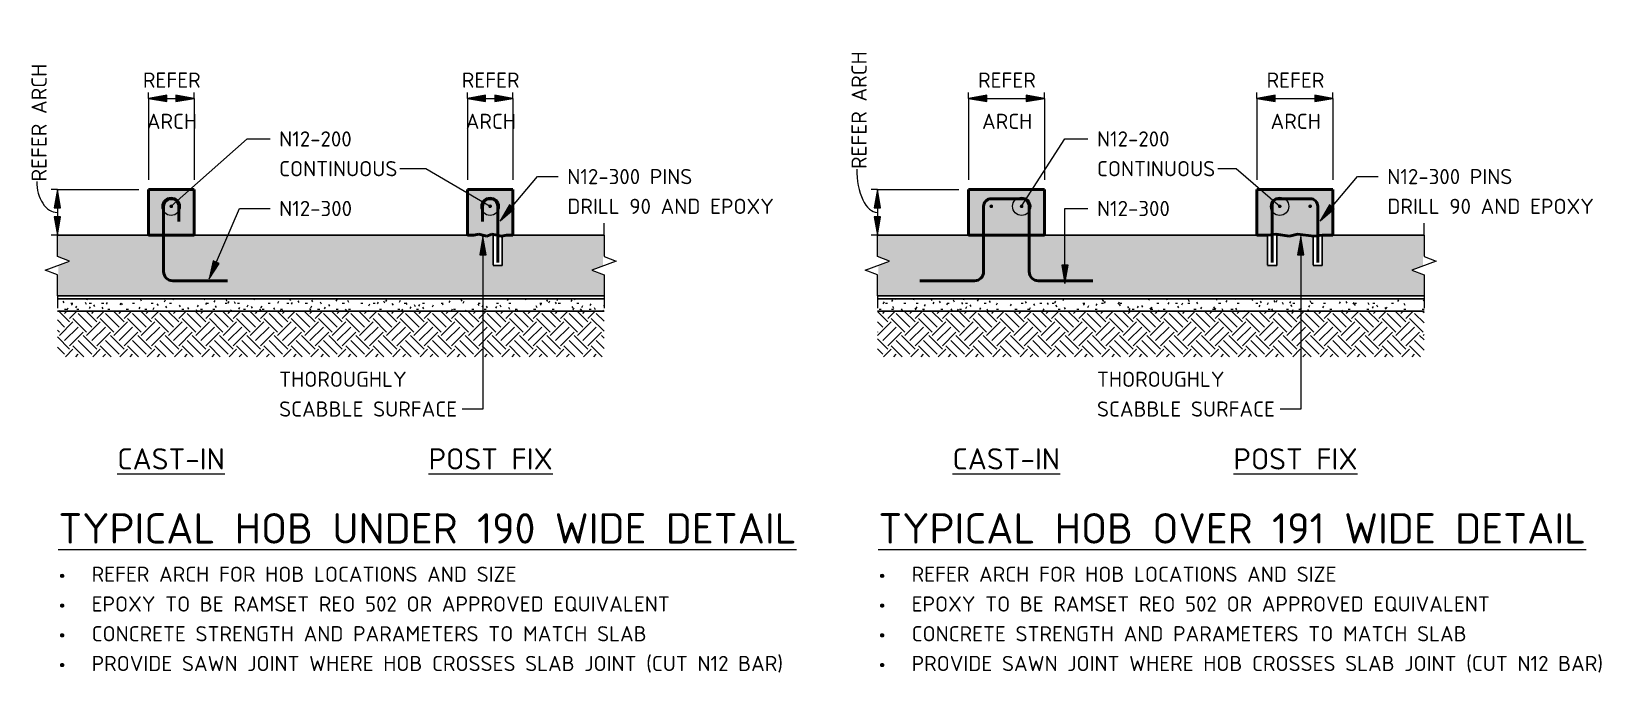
# Model space of a CAD drawing. Header units: millimetres. Extents: x 1405 to 26650, y -1062 to 5760.
# Drawn here: x 15045 to 20215, y -626 to 1484 of the extents above; entities that cross this region are included whole.
import ezdxf

# ---------------------------------------------------------------- set-up
doc = ezdxf.new("R2010")
doc.units = ezdxf.units.MM
doc.linetypes.add('Hidden', pattern=[4, 3, -1])
for name, color, linetype, lineweight in [('A-000-T_TEXT', 231, 'Continuous', 13), ('A-010-D_DIM', 211, 'Continuous', 13), ('A-010-D_DIM-20', 211, 'Continuous', 13), ('A-010-M_LINE', 90, 'Continuous', 13), ('Z-000-T_TEXT', 131, 'Continuous', 18), ('Z-060-M_DETAIL', 92, 'Continuous', 25)]:
    doc.layers.add(name, color=color, linetype=linetype, lineweight=lineweight)
doc.styles.add('ISOCPEUR_1', font='isocpeur.ttf', dxfattribs={"height": 50})
doc.styles.add('ISOCPEUR_5', font='isocpeur.ttf', dxfattribs={"height": 70})
doc.styles.add('ISOCPEUR_6', font='isocpeur.ttf', dxfattribs={"height": 100})
doc.dimstyles.new('2_5___Arrow_4', dxfattribs={"dimscale": 304.8, "dimtxt": 49.799059, "dimasz": 0.19685, "dimexe": 0.065617, "dimexo": 0.104987, "dimgap": 0.065617, "dimtad": 1, "dimdec": 0, "dimzin": 0, "dimdsep": 46, "dimtxsty": 'ISOCPEUR_1', "dimsah": 1, "dimcen": 0.09, "dimadec": 0, "dimazin": 0, "dimtfac": 1, "dimtdec": 4, "dimtix": 1, "dimtmove": 0, "dimatfit": 3, "dimfxl": 1, "dimtvp": 1, "dimtolj": 1, "dimtzin": 0, "dimlwd": 18, "dimlwe": 18, "dimarcsym": 2})
doc.dimstyles.new('2_5___Arrow_5', dxfattribs={"dimscale": 304.8, "dimtxt": 49.799059, "dimasz": 0.19685, "dimexe": 0.065617, "dimexo": 0.104987, "dimgap": 0.065617, "dimtad": 1, "dimdec": 0, "dimzin": 0, "dimdsep": 46, "dimtxsty": 'ISOCPEUR_1', "dimsah": 1, "dimcen": 0.09, "dimadec": 0, "dimazin": 0, "dimtfac": 1, "dimtdec": 4, "dimtix": 1, "dimtmove": 1, "dimatfit": 3, "dimfxl": 1, "dimtvp": 1, "dimtolj": 1, "dimtzin": 0, "dimlwd": 18, "dimlwe": 18, "dimarcsym": 2})
pattern_1 = [(315, (11679.12, 0), (89.80256, 0), [63.5, -63.5]), (315, (11695.96, 16.84), (89.80256, 0), [63.5, -63.5]), (315, (11712.8, 33.68), (89.80256, 0), [63.5, -63.5]), (45, (11724.024, 33.68), (0, 89.80256), [63.5, -63.5]), (45, (11740.864, 16.84), (0, 89.80256), [63.5, -63.5]), (45, (11757.705, 0), (0, 89.80256), [63.5, -63.5])]
pattern_2 = [(50, (11679.117, 0), (72.87376, -6.37607), [7.62, -83.82]), (355, (11679.12, 0), (-14.097, 76.42244), [6.096, -67.056]), (100.451, (11685.19, -0.53), (58.77696, 70.0469), [6.476, -71.236]), (46.184, (11679.12, 20.32), (108.4314, -16.8175), [11.43, -125.73]), (96.636, (11688.15, 18.92), (94.961, 98.9709), [9.714, -106.854]), (351.184, (11679.12, 20.32), (94.9623, 98.9702), [9.144, -100.584]), (21, (11689.277, 15.24), (60.64565, -40.90654), [7.62, -83.82]), (326, (11689.28, 15.24), (24.7208, 73.6749), [6.096, -67.056]), (71.451, (11694.33, 11.83), (85.3669, 32.76874), [6.476, -71.236]), (37.5, (11679.117, 0), (1.235525, 33.82243), [0.67056, -65.573, 0.67056, -67.401, -67.31]), (37.5, (11679.117, 0), (1.235525, 33.82243), [-134.315, 0.67056, -66.639]), (7.5, (11679.117, 0), (26.72815, 40.07255), [0.67056, -38.141, 0.67056, -64.049, -25.654]), (7.5, (11679.117, 0), (26.72815, 40.07255), [-103.53, 0.67056, -24.983]), (327.5, (11656.46, 0), (54.23632, -2.29212), [0.67056, -24.729, 0.67056, -78.577, -105.156]), (327.5, (11656.46, 0), (54.23632, -2.29212), [-104.648, 0.67056, -104.485]), (317.5, (11646.3, 0), (59.25158, 10.17014), [0.67056, -32.349, 0.67056, -51.958, -74.676]), (317.5, (11646.3, 0), (59.25158, 10.17014), [-85.649, 0.67056, -74.005])]
pattern_3 = [(0, (11679.117, 0), (81.28, 20.32), [6.706, -54.254, 6.706, -54.254, -325.12]), (0, (11679.117, 0), (81.28, 20.32), [-121.92, 6.706, -115.214, 6.706, -54.254, -142.24]), (0, (11679.117, 0), (81.28, 20.32), [-304.8, 6.706, -33.934, 6.706, -94.894]), (120, (11709.597, 10.16), (-58.237636, 60.230545), [6.706, -54.254, 6.706, -54.254, -325.12]), (120, (11709.597, 10.16), (-58.237636, 60.230545), [-121.92, 6.706, -115.214, 6.706, -54.254, -142.24]), (120, (11709.597, 10.16), (-58.237636, 60.230545), [-304.8, 6.706, -33.934, 6.706, -94.894]), (240, (11719.757, 50.8), (-23.042364, -80.550545), [6.706, -54.254, 6.706, -54.254, -325.12]), (240, (11719.757, 50.8), (-23.042364, -80.550545), [-121.92, 6.706, -115.214, 6.706, -54.254, -142.24]), (240, (11719.757, 50.8), (-23.042364, -80.550545), [-304.8, 6.706, -33.934, 6.706, -94.894])]

# ---------------------------------------------------------------- blocks, each defined once
blk = doc.blocks.new('NRP_Break Line _v2_ - Section-4164517-S2_901 - TYPICAL SLAB ON GROUND HOB DETAILS')
at = {"layer": 'Z-060-M_DETAIL', "lineweight": 18}
for p, q in [((0, 0), (70, 0)), ((130, 0), (200, 0))]:
    blk.add_line(p, q, dxfattribs=at)
blk = doc.blocks.new('NRP_Reinf Bar Section _v2_ - N12-938909-S2_901 - TYPICAL SLAB ON GROUND HOB DETAILS')
at = {"layer": 'Z-060-M_DETAIL', "lineweight": 13}
blk.add_hatch(color=226, dxfattribs=at).paths.add_polyline_path([(0, -6), (1.6, -5.8), (3, -5.2), (4.2, -4.2), (5.2, -3), (5.8, -1.6), (6, 0), (5.8, 1.6), (5.2, 3), (4.2, 4.2), (3, 5.2), (1.6, 5.8), (0, 6), (-1.6, 5.8), (-3, 5.2), (-4.2, 4.2), (-5.2, 3), (-5.8, 1.6), (-6, 0), (-5.8, -1.6), (-5.2, -3), (-4.2, -4.2), (-3, -5.2), (-1.6, -5.8)])
blk = doc.blocks.new('NRP_Scabble _v2_ - NRP_Scabble-4164518-S2_901 - TYPICAL SLAB ON GROUND HOB DETAILS')
at = {"layer": 'Z-060-M_DETAIL', "lineweight": 50}
for p, q in [((0, 0), (21.4, 0)), ((21.4, 0), (37.5, 3.7)), ((37.5, 3.7), (64.3, -3.8)), ((64.3, -3.8), (80.4, 3.7)), ((80.4, 3.7), (112.5, -3.8)), ((150, 0), (128.6, 0)), ((112.5, -3.8), (128.6, 0))]:
    blk.add_line(p, q, dxfattribs=at)
blk = doc.blocks.new('NRP_Scabble _v2_ - NRP_Scabble-4164535-S2_901 - TYPICAL SLAB ON GROUND HOB DETAILS')
at = {"layer": 'Z-060-M_DETAIL', "lineweight": 50}
for p, q in [((0, 0), (35, 0)), ((35.7, 0), (62.5, 3.7)), ((62.5, 3.7), (107.1, -3.8)), ((107.1, -3.8), (133.9, 3.7)), ((133.9, 3.7), (187.5, -3.8)), ((250, 0), (214.3, 0)), ((187.5, -3.8), (214.3, 0))]:
    blk.add_line(p, q, dxfattribs=at)
blk = doc.blocks.new('NRP_Reinf Bar Section _v2_ - N12-4164550-S2_901 - TYPICAL SLAB ON GROUND HOB DETAILS')
at = {"layer": 'Z-060-M_DETAIL', "lineweight": 13}
blk.add_hatch(color=226, dxfattribs=at).paths.add_polyline_path([(0, 6), (-1.6, 5.8), (-3, 5.2), (-4.2, 4.2), (-5.2, 3), (-5.8, 1.6), (-6, 0), (-5.8, -1.6), (-5.2, -3), (-4.2, -4.2), (-3, -5.2), (-1.6, -5.8), (0, -6), (1.6, -5.8), (3, -5.2), (4.2, -4.2), (5.2, -3), (5.8, -1.6), (6, 0), (5.8, 1.6), (5.2, 3), (4.2, 4.2), (3, 5.2), (1.6, 5.8)])
blk = doc.blocks.new('DIMBLOCK25-S2_901 - TYPICAL SLAB ON GROUND HOB DETAILS')
at = {"layer": 'A-010-D_DIM-20', "lineweight": 18}
for points in [[(16480, 1263), (16540, 1252.5), (16540, 1273.6)], [(16630, 1263), (16570, 1273.6), (16570, 1252.5)]]:
    blk.add_hatch(color=256, dxfattribs=at).paths.add_polyline_path(points)
for p, q in [((16480, 1263), (16480, 1283)), ((16540, 1273.6), (16480, 1263)), ((16480, 1263), (16630, 1263)), ((16480, 1263), (16540, 1252.5)), ((16480, 1263), (16480, 995)), ((16540, 1252.5), (16540, 1273.6)), ((16630, 1263), (16570, 1273.6)), ((16570, 1273.6), (16570, 1252.5)), ((16570, 1252.5), (16630, 1263)), ((16630, 1263), (16630, 1283)), ((16630, 1263), (16630, 995))]:
    blk.add_line(p, q, dxfattribs=at)
at = {"layer": 'A-010-D_DIM-20', "color": 0, "lineweight": 18, "char_height": 50, "attachment_point": 1, "line_spacing_factor": 1.149209, "style": 'ISOCPEUR_1'}
for s, insert, width in [('REFER', (16461.6, 1348.4), 224.096), ('ARCH', (16474.6, 1212.6), 193.067)]:
    blk.add_mtext(s, dxfattribs=dict(at, insert=insert, width=width))
blk = doc.blocks.new('DIMBLOCK26-S2_901 - TYPICAL SLAB ON GROUND HOB DETAILS')
at = {"layer": 'A-010-D_DIM-20', "lineweight": 18}
for points in [[(15430, 1263), (15490, 1252.5), (15490, 1273.6)], [(15580, 1263), (15520, 1273.6), (15520, 1252.5)]]:
    blk.add_hatch(color=256, dxfattribs=at).paths.add_polyline_path(points)
for p, q in [((15430, 1263), (15430, 1283)), ((15490, 1273.6), (15430, 1263)), ((15430, 1263), (15580, 1263)), ((15430, 1263), (15490, 1252.5)), ((15430, 1263), (15430, 995)), ((15490, 1252.5), (15490, 1273.6)), ((15580, 1263), (15520, 1273.6)), ((15520, 1273.6), (15520, 1252.5)), ((15520, 1252.5), (15580, 1263)), ((15580, 1263), (15580, 1283)), ((15580, 1263), (15580, 995))]:
    blk.add_line(p, q, dxfattribs=at)
at = {"layer": 'A-010-D_DIM-20', "color": 0, "lineweight": 18, "char_height": 50, "attachment_point": 1, "line_spacing_factor": 1.149209, "style": 'ISOCPEUR_1'}
for s, insert, width in [('REFER', (15411.6, 1348.4), 224.096), ('ARCH', (15424.6, 1212.6), 193.067)]:
    blk.add_mtext(s, dxfattribs=dict(at, insert=insert, width=width))
blk = doc.blocks.new('DIMBLOCK27-S2_901 - TYPICAL SLAB ON GROUND HOB DETAILS')
at = {"layer": 'A-010-D_DIM-20', "lineweight": 18}
for points in [[(17830, 963), (17819.4, 903), (17840.6, 903)], [(17830, 813), (17840.6, 873), (17819.4, 873)]]:
    blk.add_hatch(color=256, dxfattribs=at).paths.add_polyline_path(points)
for p, q in [((17830, 963), (17810, 963)), ((17830, 963), (17819.4, 903)), ((17830, 963), (17830, 813)), ((17840.6, 903), (17830, 963)), ((17830, 963), (18098, 963)), ((17819.4, 903), (17840.6, 903)), ((17840.6, 873), (17819.4, 873)), ((17819.4, 873), (17830, 813)), ((17830, 813), (17840.6, 873)), ((17830, 813), (17810, 813)), ((17830, 813), (17840.4, 813))]:
    blk.add_line(p, q, dxfattribs=at)
blk.add_ellipse((17830, 1030.7), major_axis=(0, 142.7), ratio=0.475757, start_param=1.570796, end_param=3.141593, dxfattribs=at)
at = {"layer": 'A-010-D_DIM-20', "color": 0, "lineweight": 18, "insert": (17744.7, 1030.7), "char_height": 50, "width": 452.788, "attachment_point": 1, "rotation": 90, "line_spacing_factor": 1.149209, "style": 'ISOCPEUR_1'}
blk.add_mtext('REFER ARCH', dxfattribs=at)
blk = doc.blocks.new('DIMBLOCK28-S2_901 - TYPICAL SLAB ON GROUND HOB DETAILS')
at = {"layer": 'A-010-D_DIM-20', "lineweight": 18}
for points in [[(19080, 1263), (19140, 1252.5), (19140, 1273.6)], [(19330, 1263), (19270, 1273.6), (19270, 1252.5)]]:
    blk.add_hatch(color=256, dxfattribs=at).paths.add_polyline_path(points)
for p, q in [((19080, 1263), (19080, 1283)), ((19140, 1273.6), (19080, 1263)), ((19080, 1263), (19330, 1263)), ((19080, 1263), (19140, 1252.5)), ((19080, 1263), (19080, 995)), ((19140, 1252.5), (19140, 1273.6)), ((19330, 1263), (19270, 1273.6)), ((19270, 1273.6), (19270, 1252.5)), ((19270, 1252.5), (19330, 1263)), ((19330, 1263), (19330, 1283)), ((19330, 1263), (19330, 995))]:
    blk.add_line(p, q, dxfattribs=at)
at = {"layer": 'A-010-D_DIM-20', "color": 0, "lineweight": 18, "char_height": 50, "attachment_point": 1, "line_spacing_factor": 1.149209, "style": 'ISOCPEUR_1'}
for s, insert, width in [('REFER', (19111.6, 1348.4), 224.096), ('ARCH', (19124.6, 1212.6), 193.067)]:
    blk.add_mtext(s, dxfattribs=dict(at, insert=insert, width=width))
blk = doc.blocks.new('DIMBLOCK29-S2_901 - TYPICAL SLAB ON GROUND HOB DETAILS')
at = {"layer": 'A-010-D_DIM-20', "lineweight": 18}
for points in [[(18130, 1263), (18190, 1252.5), (18190, 1273.6)], [(18380, 1263), (18320, 1273.6), (18320, 1252.5)]]:
    blk.add_hatch(color=256, dxfattribs=at).paths.add_polyline_path(points)
for p, q in [((18130, 1263), (18130, 1283)), ((18190, 1273.6), (18130, 1263)), ((18130, 1263), (18380, 1263)), ((18130, 1263), (18190, 1252.5)), ((18130, 1263), (18130, 995)), ((18190, 1252.5), (18190, 1273.6)), ((18380, 1263), (18320, 1273.6)), ((18320, 1273.6), (18320, 1252.5)), ((18320, 1252.5), (18380, 1263)), ((18380, 1263), (18380, 1283)), ((18380, 1263), (18380, 995))]:
    blk.add_line(p, q, dxfattribs=at)
at = {"layer": 'A-010-D_DIM-20', "color": 0, "lineweight": 18, "char_height": 50, "attachment_point": 1, "line_spacing_factor": 1.149209, "style": 'ISOCPEUR_1'}
for s, insert, width in [('REFER', (18161.6, 1348.4), 224.096), ('ARCH', (18174.6, 1212.6), 193.067)]:
    blk.add_mtext(s, dxfattribs=dict(at, insert=insert, width=width))
blk = doc.blocks.new('DIMBLOCK30-S2_901 - TYPICAL SLAB ON GROUND HOB DETAILS')
at = {"layer": 'A-010-D_DIM-20', "lineweight": 18}
for points in [[(15130, 963), (15119.4, 903), (15140.6, 903)], [(15130, 813), (15140.6, 873), (15119.4, 873)]]:
    blk.add_hatch(color=256, dxfattribs=at).paths.add_polyline_path(points)
for p, q in [((15130, 963), (15110, 963)), ((15130, 963), (15119.4, 903)), ((15130, 963), (15130, 813)), ((15140.6, 903), (15130, 963)), ((15130, 963), (15398, 963)), ((15119.4, 903), (15140.6, 903)), ((15140.6, 873), (15119.4, 873)), ((15119.4, 873), (15130, 813)), ((15130, 813), (15140.6, 873)), ((15130, 813), (15110, 813)), ((15130, 813), (15140.4, 813))]:
    blk.add_line(p, q, dxfattribs=at)
blk.add_ellipse((15130, 989.7), major_axis=(0, 101.6), ratio=0.667824, start_param=1.570796, end_param=3.141593, dxfattribs=at)
at = {"layer": 'A-010-D_DIM-20', "color": 0, "lineweight": 18, "insert": (15044.7, 989.7), "char_height": 50, "width": 452.788, "attachment_point": 1, "rotation": 90, "line_spacing_factor": 1.149209, "style": 'ISOCPEUR_1'}
blk.add_mtext('REFER ARCH', dxfattribs=at)

msp = doc.modelspace()

# ---------------------------------------------------------------- hatches: boundary and pattern name
at = {"layer": 'A-000-T_TEXT', "lineweight": 18}
for points in [[(16587.5, 860.6), (16634.5, 899.4), (16618.4, 913.2)], [(19287.5, 860.6), (19334.5, 899.4), (19318.4, 913.2)], [(16531.4, 808.3), (16520.8, 748.3), (16542, 748.3)], [(19224.2, 808.3), (19213.6, 748.3), (19234.7, 748.3)], [(15629.3, 668.8), (15662.8, 719.7), (15643.3, 728.1)], [(18447.6, 654.4), (18458.1, 714.4), (18437, 714.4)]]:
    msp.add_hatch(color=7, dxfattribs=at).paths.add_polyline_path(points)
at = {"layer": 'Z-060-M_DETAIL'}
h = msp.add_hatch(color=10, dxfattribs=at)
h.paths.add_polyline_path([(15499.2, 813), (15580, 813), (15580, 963), (15430, 963), (15430, 813)])
h.paths.add_polyline_path([(15505, 902), (15503.5, 902.2), (15502, 902.8), (15500.8, 903.8), (15499.8, 905), (15499.2, 906.5), (15499, 908), (15499.2, 909.6), (15499.8, 911), (15500.8, 912.3), (15502, 913.2), (15503.5, 913.8), (15505, 914), (15506.6, 913.8), (15508, 913.2), (15509.3, 912.3), (15510.2, 911), (15510.8, 909.6), (15511, 908), (15510.8, 906.5), (15510.2, 905), (15509.3, 903.8), (15508, 902.8), (15506.6, 902.2)])
h = msp.add_hatch(color=10, dxfattribs=at)
h.paths.add_polyline_path([(16549.2, 813), (16630, 813), (16630, 963), (16480, 963), (16480, 813)])
h.paths.add_polyline_path([(16555, 902), (16553.5, 902.2), (16552, 902.8), (16550.8, 903.8), (16549.8, 905), (16549.2, 906.5), (16549, 908), (16549.2, 909.6), (16549.8, 911), (16550.8, 912.3), (16552, 913.2), (16553.5, 913.8), (16555, 914), (16556.6, 913.8), (16558, 913.2), (16559.3, 912.3), (16560.2, 911), (16560.8, 909.6), (16561, 908), (16560.8, 906.5), (16560.2, 905), (16559.3, 903.8), (16558, 902.8), (16556.6, 902.2)])
h = msp.add_hatch(color=10, dxfattribs=at)
h.paths.add_polyline_path([(18130, 813), (18380, 813), (18380, 963), (18130, 963), (18130, 888.1)])
h.paths.add_polyline_path([(18305, 902), (18303.5, 902.2), (18302, 902.8), (18300.8, 903.8), (18299.8, 905), (18299.2, 906.5), (18299, 908), (18299.2, 909.6), (18299.8, 911), (18300.8, 912.3), (18302, 913.2), (18303.5, 913.8), (18305, 914), (18306.6, 913.8), (18308, 913.2), (18309.3, 912.3), (18310.2, 911), (18310.8, 909.6), (18311, 908), (18310.8, 906.5), (18310.2, 905), (18309.3, 903.8), (18308, 902.8), (18306.6, 902.2)])
h.paths.add_polyline_path([(18205, 902), (18203.5, 902.2), (18202, 902.8), (18200.8, 903.8), (18199.8, 905), (18199.2, 906.5), (18199, 908), (18199.2, 909.6), (18199.8, 911), (18200.8, 912.3), (18202, 913.2), (18203.5, 913.8), (18205, 914), (18206.6, 913.8), (18208, 913.2), (18209.3, 912.3), (18210.2, 911), (18210.8, 909.6), (18211, 908), (18210.8, 906.5), (18210.2, 905), (18209.3, 903.8), (18208, 902.8), (18206.6, 902.2)])
h = msp.add_hatch(color=10, dxfattribs=at)
h.paths.add_polyline_path([(19295, 813), (19330, 813), (19330, 963), (19080, 963), (19080, 813), (19265, 813)])
h.paths.add_polyline_path([(19255, 902), (19253.5, 902.2), (19252, 902.8), (19250.8, 903.8), (19249.8, 905), (19249.2, 906.5), (19249, 908), (19249.2, 909.6), (19249.8, 911), (19250.8, 912.3), (19252, 913.2), (19253.5, 913.8), (19255, 914), (19256.6, 913.8), (19258, 913.2), (19259.3, 912.3), (19260.2, 911), (19260.8, 909.6), (19261, 908), (19260.8, 906.5), (19260.2, 905), (19259.3, 903.8), (19258, 902.8), (19256.6, 902.2)])
h.paths.add_polyline_path([(19155, 902), (19153.5, 902.2), (19152, 902.8), (19150.8, 903.8), (19149.8, 905), (19149.2, 906.5), (19149, 908), (19149.2, 909.6), (19149.8, 911), (19150.8, 912.3), (19152, 913.2), (19153.5, 913.8), (19155, 914), (19156.6, 913.8), (19158, 913.2), (19159.3, 912.3), (19160.2, 911), (19160.8, 909.6), (19161, 908), (19160.8, 906.5), (19160.2, 905), (19159.3, 903.8), (19158, 902.8), (19156.6, 902.2)])
at = {"layer": 'Z-060-M_DETAIL', "lineweight": 18}
h = msp.add_hatch(dxfattribs=at)
h.set_pattern_fill('FP_11', color=8, style=0, pattern_type=2)
h.set_pattern_definition(pattern_2)
h.paths.add_polyline_path([(16930, 613), (16930, 683), (16890, 698), (16927, 711.9), (16927, 744.2), (16930, 743), (16930, 813), (16595, 813), (16595, 713), (16565, 713), (16565, 813), (15130, 813), (15130, 743), (15170, 728), (15133, 714.2), (15133, 681.9), (15130, 683), (15130, 613), (16890, 613)])
h = msp.add_hatch(dxfattribs=at)
h.set_pattern_fill('FP_11', color=8, style=0, pattern_type=2)
h.set_pattern_definition(pattern_2)
h.paths.add_polyline_path([(19630, 613), (19630, 683), (19590, 698), (19627, 711.9), (19627, 744.2), (19630, 743), (19630, 813), (19295, 813), (19295, 713), (19265, 713), (19265, 813), (19145, 813), (19145, 713), (19115, 713), (19115, 813), (17830, 813), (17830, 743), (17870, 728), (17833, 714.2), (17833, 681.9), (17830, 683), (17830, 613), (19594.9, 613)])
h = msp.add_hatch(dxfattribs=at)
h.set_pattern_fill('FP_12', color=8, style=0, pattern_type=2)
h.set_pattern_definition(pattern_3)
h.paths.add_polyline_path([(16930, 563), (16930, 603), (15130, 603), (15130, 563), (16373.6, 563)])
h = msp.add_hatch(dxfattribs=at)
h.set_pattern_fill('FP_12', color=8, style=0, pattern_type=2)
h.set_pattern_definition(pattern_3)
h.paths.add_polyline_path([(19630, 563), (19630, 603), (17830, 603), (17830, 563), (19594.9, 563)])
h = msp.add_hatch(dxfattribs=at)
h.set_pattern_fill('FP_10', color=31, style=0, pattern_type=2)
h.set_pattern_definition(pattern_1)
h.paths.add_polyline_path([(16930, 413), (16930, 563), (15130, 563), (15130, 413), (16373.6, 413)])
h = msp.add_hatch(dxfattribs=at)
h.set_pattern_fill('FP_10', color=31, style=0, pattern_type=2)
h.set_pattern_definition(pattern_1)
h.paths.add_polyline_path([(19630, 413), (19630, 563), (17830, 563), (17830, 413), (19594.9, 413)])

# ---------------------------------------------------------------- linework, layer by layer
at = {"layer": 'A-000-T_TEXT', "color": 250, "lineweight": 18}
for p, q in [((15504.7, 908), (15754.8, 1129.7)), ((15754.8, 1129.7), (15830.3, 1129.7)), ((18304.9, 908), (18447.6, 1129.7)), ((18447.6, 1129.7), (18523.1, 1129.7)), ((16259.5, 1031.8), (16258.1, 1031.8)), ((16343.6, 1031.8), (16259.5, 1031.8)), ((16554.9, 907.9), (16343.6, 1031.8)), ((16587.5, 860.6), (16711.2, 1005.8)), ((16711.2, 1005.8), (16779, 1005.8)), ((18952.3, 1031.8), (18950.8, 1031.8)), ((19011.1, 1031.8), (18952.3, 1031.8)), ((19154.8, 907.9), (19011.1, 1031.8)), ((19287.5, 860.6), (19411.2, 1005.8)), ((19411.2, 1005.8), (19479, 1005.8)), ((15629.3, 668.8), (15729.4, 900.8)), ((15729.4, 900.8), (15830.3, 900.8)), ((16618.4, 913.2), (16587.5, 860.6)), ((16587.5, 860.6), (16634.5, 899.4)), ((16634.5, 899.4), (16618.4, 913.2)), ((18447.6, 900.8), (18523.1, 900.8)), ((18447.6, 654.4), (18447.6, 900.8)), ((19318.4, 913.2), (19287.5, 860.6)), ((19287.5, 860.6), (19334.5, 899.4)), ((19334.5, 899.4), (19318.4, 913.2)), ((16531.4, 808.3), (16520.8, 748.3)), ((16542, 748.3), (16531.4, 808.3)), ((16531.4, 808.3), (16531.4, 240.9)), ((19224.2, 808.3), (19213.6, 748.3)), ((19234.7, 748.3), (19224.2, 808.3)), ((19224.2, 808.3), (19224.2, 240.9)), ((15643.3, 728.1), (15629.3, 668.8)), ((15662.8, 719.7), (15643.3, 728.1)), ((16520.8, 748.3), (16542, 748.3)), ((19213.6, 748.3), (19234.7, 748.3)), ((15629.3, 668.8), (15662.8, 719.7)), ((18458.1, 714.4), (18437, 714.4)), ((18437, 714.4), (18447.6, 654.4)), ((18447.6, 654.4), (18458.1, 714.4)), ((16464.5, 240.9), (16463.1, 240.9)), ((16531.4, 240.9), (16464.5, 240.9)), ((19157.3, 240.9), (19155.9, 240.9)), ((19224.2, 240.9), (19157.3, 240.9))]:
    msp.add_line(p, q, dxfattribs=at)
for centre in [(15504.7, 908), (16554.9, 907.9), (18304.9, 908), (19154.8, 907.9)]:
    msp.add_circle(centre, 30, dxfattribs=at)
at = {"layer": 'A-010-M_LINE', "lineweight": 50}
for p, q in [((15430, 963), (15580, 963)), ((15430, 963), (15430, 813)), ((15580, 963), (15580, 813)), ((16480, 813), (16480, 963)), ((16480, 963), (16630, 963)), ((16630, 813), (16630, 963)), ((18130, 963), (18380, 963)), ((18130, 963), (18130, 813)), ((18205, 933), (18305, 933)), ((18380, 963), (18380, 813)), ((19080, 813), (19080, 963)), ((19080, 963), (19330, 963)), ((19255, 933), (19150, 933)), ((19330, 813), (19330, 963)), ((15480, 908), (15480, 693)), ((15530, 908), (15530, 858)), ((16530, 908), (16530, 858)), ((16580, 908), (16580, 723)), ((18180, 908), (18180, 693)), ((18330, 908), (18330, 693)), ((19130, 913), (19130, 723)), ((19280, 908), (19280, 723)), ((15430, 813), (15580, 813)), ((18130, 813), (18380, 813)), ((15510, 663), (15690, 663)), ((18150, 663), (17970, 663)), ((18360, 663), (18540, 663))]:
    msp.add_line(p, q, dxfattribs=at)
at = {"layer": 'A-010-M_LINE', "lineweight": 25}
for p, q in [((15430, 813), (15130, 813)), ((16480, 813), (15580, 813)), ((16930, 813), (16630, 813)), ((18130, 813), (17830, 813)), ((19080, 813), (18380, 813)), ((19630, 813), (19330, 813)), ((15130, 613), (16930, 613)), ((17830, 613), (19630, 613)), ((15130, 563), (16930, 563)), ((17830, 563), (19630, 563))]:
    msp.add_line(p, q, dxfattribs=at)
at = {"layer": 'A-010-M_LINE', "linetype": 'Hidden', "lineweight": 25}
for p, q in [((16565, 813), (16565, 713)), ((16595, 713), (16595, 813)), ((19115, 813), (19115, 713)), ((19145, 713), (19145, 813)), ((19265, 813), (19265, 713)), ((19295, 713), (19295, 813)), ((16565, 713), (16595, 713)), ((19115, 713), (19145, 713)), ((19265, 713), (19295, 713)), ((16930, 603), (15130, 603)), ((19630, 603), (17830, 603))]:
    msp.add_line(p, q, dxfattribs=at)
at = {"layer": 'A-010-M_LINE', "lineweight": 50}
for centre, radius, start, end in [((15505, 908), 25, 0, 180), ((16555, 908), 25, 0, 180), ((18205, 908), 25, 90, 180), ((18305, 908), 25, 0, 90), ((19150, 913), 20, 90, 180), ((19255, 908), 25, 0, 90), ((15510, 693), 30, 180, 270), ((18150, 693), 30, 270, 0), ((18360, 693), 30, 180, 270)]:
    msp.add_arc(centre, radius, start, end, dxfattribs=at)
at = {"layer": 'Z-000-T_TEXT'}
for p, q in [((15130, 813), (15130, 853)), ((16930, 813), (16930, 853)), ((17830, 813), (17830, 853)), ((19630, 813), (19630, 853)), ((15090, 698), (15170, 728)), ((15170, 728), (15130, 743)), ((16970, 728), (16890, 698)), ((16930, 743), (16970, 728)), ((17790, 698), (17870, 728)), ((17870, 728), (17830, 743)), ((19670, 728), (19590, 698)), ((19630, 743), (19670, 728)), ((15130, 683), (15090, 698)), ((16890, 698), (16930, 683)), ((17830, 683), (17790, 698)), ((19590, 698), (19630, 683)), ((15130, 613), (15130, 573)), ((16930, 613), (16930, 573)), ((17830, 613), (17830, 573)), ((19630, 613), (19630, 573))]:
    msp.add_line(p, q, dxfattribs=at)

# ---------------------------------------------------------------- block references
at = {"layer": 'Z-060-M_DETAIL', "color": 226, "lineweight": 13}
for p in [(15505, 908), (16555, 908), (18205, 908), (18305, 908), (19255, 908)]:
    msp.add_blockref('NRP_Reinf Bar Section _v2_ - N12-938909-S2_901 - TYPICAL SLAB ON GROUND HOB DETAILS', p, dxfattribs=at)
at = {"layer": 'Z-060-M_DETAIL', "color": 226, "lineweight": 13, "rotation": 180}
msp.add_blockref('NRP_Reinf Bar Section _v2_ - N12-4164550-S2_901 - TYPICAL SLAB ON GROUND HOB DETAILS', (19155, 908), dxfattribs=at)
at = {"layer": 'Z-060-M_DETAIL', "lineweight": 18}
for p, rotation in [((15130, 613), 89.99999999999993), ((16930, 813), 269.9999999999999), ((17830, 613), 89.99999999999993), ((19630, 813), 269.9999999999999)]:
    msp.add_blockref('NRP_Break Line _v2_ - Section-4164517-S2_901 - TYPICAL SLAB ON GROUND HOB DETAILS', p, dxfattribs=dict(at, rotation=rotation))
at = {"layer": 'Z-060-M_DETAIL', "lineweight": 50}
for name, p in [('NRP_Scabble _v2_ - NRP_Scabble-4164518-S2_901 - TYPICAL SLAB ON GROUND HOB DETAILS', (16480, 813)), ('NRP_Scabble _v2_ - NRP_Scabble-4164535-S2_901 - TYPICAL SLAB ON GROUND HOB DETAILS', (19080, 813))]:
    msp.add_blockref(name, p, dxfattribs=at)

# ---------------------------------------------------------------- texts
at = {"layer": 'A-000-T_TEXT', "color": 7, "lineweight": 18, "attachment_point": 1}
for s, insert, char_height, width, style in [('N12-200', (15860.3, 1154.7), 50, 295.021, 'ISOCPEUR_1'), ('N12-200', (18553.1, 1154.7), 50, 295.021, 'ISOCPEUR_1'), ('CONTINUOUS', (15860.3, 1056.8), 50, 445.738, 'ISOCPEUR_1'), ('CONTINUOUS', (18553.1, 1056.8), 50, 445.738, 'ISOCPEUR_1'), ('N12-300 PINS ', (16809, 1030.8), 50, 530.717, 'ISOCPEUR_1'), ('N12-300 PINS ', (19509, 1030.8), 50, 530.717, 'ISOCPEUR_1'), ('DRILL 90 AND EPOXY ', (16809, 932.9), 50, 819.325, 'ISOCPEUR_1'), ('DRILL 90 AND EPOXY ', (19509, 932.9), 50, 819.325, 'ISOCPEUR_1'), ('N12-300', (15860.3, 925.8), 50, 295.021, 'ISOCPEUR_1'), ('N12-300', (18553.1, 925.8), 50, 295.021, 'ISOCPEUR_1'), ('THOROUGHLY', (15860.3, 363.8), 50, 482.616, 'ISOCPEUR_1'), ('THOROUGHLY', (18553.1, 363.8), 50, 482.616, 'ISOCPEUR_1'), ('SCABBLE SURFACE', (15860.3, 265.9), 50, 694.261, 'ISOCPEUR_1'), ('SCABBLE SURFACE', (18553.1, 265.9), 50, 694.261, 'ISOCPEUR_1'), ('\\LCAST-IN', (15327.4, 111.8), 70, 428.101, 'ISOCPEUR_5'), ('\\LPOST FIX', (16352.3, 111.8), 70, 489.029, 'ISOCPEUR_5'), ('\\LCAST-IN', (18077.4, 111.8), 70, 428.101, 'ISOCPEUR_5'), ('\\LPOST FIX', (19002.3, 111.8), 70, 489.029, 'ISOCPEUR_5'), ('\\LTYPICAL HOB UNDER 190 WIDE DETAIL', (15133, -101.9), 100, 2826.75, 'ISOCPEUR_6'), ('\\LTYPICAL HOB OVER 191 WIDE DETAIL', (17833, -101.9), 100, 2719.324, 'ISOCPEUR_6'), ('•', (15133, -277.8), 50, 133.093, 'ISOCPEUR_1'), ('REFER ARCH FOR HOB LOCATIONS AND SIZE', (15242.8, -277.8), 50, 1632.236, 'ISOCPEUR_1'), ('•', (17833, -277.8), 50, 133.093, 'ISOCPEUR_1'), ('REFER ARCH FOR HOB LOCATIONS AND SIZE', (17942.8, -277.8), 50, 1632.236, 'ISOCPEUR_1'), ('•', (15133, -375.7), 50, 133.093, 'ISOCPEUR_1'), ('EPOXY TO BE RAMSET REO 502 OR APPROVED EQUIVALENT', (15242.8, -375.7), 50, 2235.105, 'ISOCPEUR_1'), ('•', (17833, -375.7), 50, 133.093, 'ISOCPEUR_1'), ('EPOXY TO BE RAMSET REO 502 OR APPROVED EQUIVALENT', (17942.8, -375.7), 50, 2235.105, 'ISOCPEUR_1'), ('•', (15133, -473.6), 50, 133.093, 'ISOCPEUR_1'), ('CONCRETE STRENGTH AND PARAMETERS TO MATCH SLAB', (15242.8, -473.6), 50, 2146.919, 'ISOCPEUR_1'), ('•', (17833, -473.6), 50, 133.093, 'ISOCPEUR_1'), ('CONCRETE STRENGTH AND PARAMETERS TO MATCH SLAB', (17942.8, -473.6), 50, 2146.919, 'ISOCPEUR_1'), ('PROVIDE SAWN JOINT WHERE HOB CROSSES SLAB JOINT (CUT N12 BAR)', (15242.8, -571.5), 50, 2668.016, 'ISOCPEUR_1'), ('PROVIDE SAWN JOINT WHERE HOB CROSSES SLAB JOINT (CUT N12 BAR)', (17942.8, -571.5), 50, 2668.016, 'ISOCPEUR_1'), ('•', (15133, -571.5), 50, 133.093, 'ISOCPEUR_1'), ('•', (17833, -571.5), 50, 133.093, 'ISOCPEUR_1')]:
    msp.add_mtext(s, dxfattribs=dict(at, insert=insert, char_height=char_height, width=width, style=style))

# ---------------------------------------------------------------- dimensions: what is measured, and where the dimension line sits
at = {"layer": 'A-010-D_DIM', "lineweight": 18}
for base, p1, p2, picture, middle in [((17830, 813), (18130, 963), (17872.4, 813), 'DIMBLOCK27-S2_901 - TYPICAL SLAB ON GROUND HOB DETAILS', (17778, 1257.1)), ((15130, 813), (15430, 963), (15172.4, 813), 'DIMBLOCK30-S2_901 - TYPICAL SLAB ON GROUND HOB DETAILS', (15078, 1216.1))]:
    dim = msp.add_linear_dim(base=base, p1=p1, p2=p2, angle=90, text='REFER ARCH', dimstyle='2_5___Arrow_5', override={"dimpost": '<>', "dimfxl": 298.067368}, dxfattribs=at)
    dim.commit()
    dim.dimension.update_dxf_attribs({"geometry": picture, "text_midpoint": middle, "dimtype": 160, "text_rotation": 90})
for base, p1, p2, override, picture, middle in [((15580, 1263), (15430, 963), (15580, 963), {"dimpost": '<>', "dimfxl": 150}, 'DIMBLOCK26-S2_901 - TYPICAL SLAB ON GROUND HOB DETAILS', (15505, 1263)), ((16630, 1263), (16480, 963), (16630, 963), {"dimpost": '<>', "dimfxl": 150}, 'DIMBLOCK25-S2_901 - TYPICAL SLAB ON GROUND HOB DETAILS', (16555, 1263)), ((18380, 1263), (18130, 963), (18380, 963), {"dimpost": '<>', "dimfxl": 250}, 'DIMBLOCK29-S2_901 - TYPICAL SLAB ON GROUND HOB DETAILS', (18255, 1263)), ((19330, 1263), (19080, 963), (19330, 963), {"dimpost": '<>', "dimfxl": 250}, 'DIMBLOCK28-S2_901 - TYPICAL SLAB ON GROUND HOB DETAILS', (19205, 1263))]:
    dim = msp.add_linear_dim(base=base, p1=p1, p2=p2, text='REFER\\XARCH', dimstyle='2_5___Arrow_4', override=override, dxfattribs=at)
    dim.commit()
    dim.dimension.update_dxf_attribs({"geometry": picture, "text_midpoint": middle})

doc.saveas('drawing.dxf')
